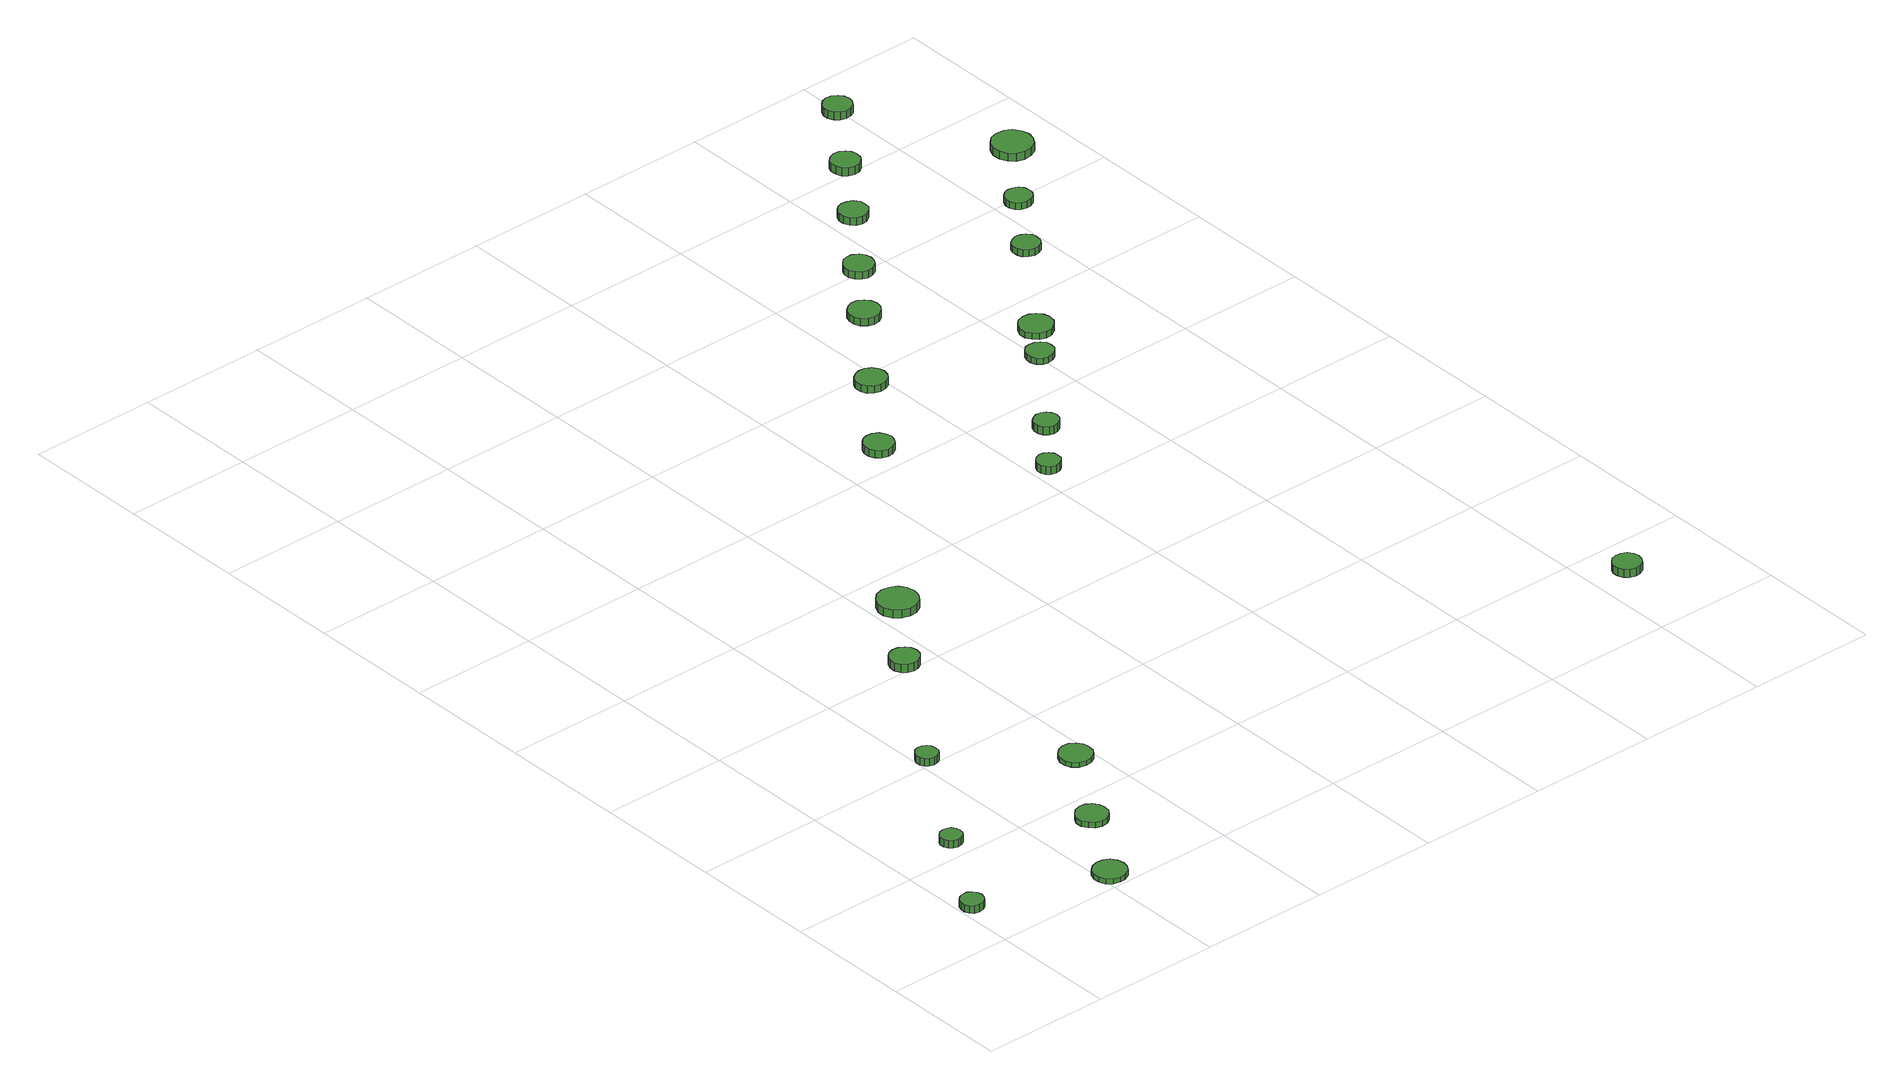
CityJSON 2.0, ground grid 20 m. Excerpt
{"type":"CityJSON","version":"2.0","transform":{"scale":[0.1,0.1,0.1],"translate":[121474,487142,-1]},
"CityObjects":{
"tree1":{"type":"SolitaryVegetationObject","attributes":{"function":"something"},"geometry":[{"type":"MultiSurface","lod":"1","boundaries":[[[0,1,2,3,4,5,6,7,8,9,10,11,12,13,14]],[[15,16,17,18,19,20,21,22,23,24,25,26,27,28,29]],[[0,29,28,1]],[[1,28,27,2]],[[2,27,26,3]],[[3,26,25,4]],[[4,25,24,5]],[[5,24,23,6]],[[6,23,22,7]],[[7,22,21,8]],[[8,21,20,9]],[[9,20,19,10]],[[10,19,18,11]],[[11,18,17,12]],[[12,17,16,13]],[[13,16,15,14]],[[14,15,29,0]]]}]},
"tree2":{"type":"SolitaryVegetationObject","attributes":{"function":"something"},"geometry":[{"type":"MultiSurface","lod":"1","boundaries":[[[30,31,32,33,34,35,36,37,38,39,40,41,42,43,44]],[[45,46,47,48,49,50,51,52,53,54,55,56,57,58,59]],[[30,59,58,31]],[[31,58,57,32]],[[32,57,56,33]],[[33,56,55,34]],[[34,55,54,35]],[[35,54,53,36]],[[36,53,52,37]],[[37,52,51,38]],[[38,51,50,39]],[[39,50,49,40]],[[40,49,48,41]],[[41,48,47,42]],[[42,47,46,43]],[[43,46,45,44]],[[44,45,59,30]]]}]},
"tree3":{"type":"SolitaryVegetationObject","attributes":{"function":"something"},"geometry":[{"type":"MultiSurface","lod":"1","boundaries":[[[60,61,62,63,64,65,66,67,68,69,70,71,72,73,74]],[[75,76,77,78,79,80,81,82,83,84,85,86,87,88,89]],[[60,89,88,61]],[[61,88,87,62]],[[62,87,86,63]],[[63,86,85,64]],[[64,85,84,65]],[[65,84,83,66]],[[66,83,82,67]],[[67,82,81,68]],[[68,81,80,69]],[[69,80,79,70]],[[70,79,78,71]],[[71,78,77,72]],[[72,77,76,73]],[[73,76,75,74]],[[74,75,89,60]]]}]},
"tree4":{"type":"SolitaryVegetationObject","attributes":{"function":"something"},"geometry":[{"type":"MultiSurface","lod":"1","boundaries":[[[90,91,92,93,94,95,96,97,98,99,100,101,102,103,104]],[[105,106,107,108,109,110,111,112,113,114,115,116,117,118,119]],[[90,119,118,91]],[[91,118,117,92]],[[92,117,116,93]],[[93,116,115,94]],[[94,115,114,95]],[[95,114,113,96]],[[96,113,112,97]],[[97,112,111,98]],[[98,111,110,99]],[[99,110,109,100]],[[100,109,108,101]],[[101,108,107,102]],[[102,107,106,103]],[[103,106,105,104]],[[104,105,119,90]]]}]},
"tree5":{"type":"SolitaryVegetationObject","attributes":{"function":"something"},"geometry":[{"type":"MultiSurface","lod":"1","boundaries":[[[120,121,122,123,124,125,126,127,128,129,130,131,132,133,134]],[[135,136,137,138,139,140,141,142,143,144,145,146,147,148,149]],[[120,149,148,121]],[[121,148,147,122]],[[122,147,146,123]],[[123,146,145,124]],[[124,145,144,125]],[[125,144,143,126]],[[126,143,142,127]],[[127,142,141,128]],[[128,141,140,129]],[[129,140,139,130]],[[130,139,138,131]],[[131,138,137,132]],[[132,137,136,133]],[[133,136,135,134]],[[134,135,149,120]]]}]},
"tree6":{"type":"SolitaryVegetationObject","attributes":{"function":"something"},"geometry":[{"type":"MultiSurface","lod":"1","boundaries":[[[150,151,152,153,154,155,156,157,158,159,160,161,162,163,164]],[[165,166,167,168,169,170,171,172,173,174,175,176,177,178,179]],[[150,179,178,151]],[[151,178,177,152]],[[152,177,176,153]],[[153,176,175,154]],[[154,175,174,155]],[[155,174,173,156]],[[156,173,172,157]],[[157,172,171,158]],[[158,171,170,159]],[[159,170,169,160]],[[160,169,168,161]],[[161,168,167,162]],[[162,167,166,163]],[[163,166,165,164]],[[164,165,179,150]]]}]},
"tree7":{"type":"SolitaryVegetationObject","attributes":{"function":"something"},"geometry":[{"type":"MultiSurface","lod":"1","boundaries":[[[180,181,182,183,184,185,186,187,188,189,190,191,192,193,194]],[[195,196,197,198,199,200,201,202,203,204,205,206,207,208,209]],[[180,209,208,181]],[[181,208,207,182]],[[182,207,206,183]],[[183,206,205,184]],[[184,205,204,185]],[[185,204,203,186]],[[186,203,202,187]],[[187,202,201,188]],[[188,201,200,189]],[[189,200,199,190]],[[190,199,198,191]],[[191,198,197,192]],[[192,197,196,193]],[[193,196,195,194]],[[194,195,209,180]]]}]},
"tree8":{"type":"SolitaryVegetationObject","attributes":{"function":"something"},"geometry":[{"type":"MultiSurface","lod":"1","boundaries":[[[210,211,212,213,214,215,216,217,218,219,220,221,222,223,224]],[[225,226,227,228,229,230,231,232,233,234,235,236,237,238,239]],[[210,239,238,211]],[[211,238,237,212]],[[212,237,236,213]],[[213,236,235,214]],[[214,235,234,215]],[[215,234,233,216]],[[216,233,232,217]],[[217,232,231,218]],[[218,231,230,219]],[[219,230,229,220]],[[220,229,228,221]],[[221,228,227,222]],[[222,227,226,223]],[[223,226,225,224]],[[224,225,239,210]]]}]},
"tree9":{"type":"SolitaryVegetationObject","attributes":{"function":"something"},"geometry":[{"type":"MultiSurface","lod":"1","boundaries":[[[240,241,242,243,244,245,246,247,248,249,250,251,252,253,254]],[[255,256,257,258,259,260,261,262,263,264,265,266,267,268,269]],[[240,269,268,241]],[[241,268,267,242]],[[242,267,266,243]],[[243,266,265,244]],[[244,265,264,245]],[[245,264,263,246]],[[246,263,262,247]],[[247,262,261,248]],[[248,261,260,249]],[[249,260,259,250]],[[250,259,258,251]],[[251,258,257,252]],[[252,257,256,253]],[[253,256,255,254]],[[254,255,269,240]]]}]},
"tree10":{"type":"SolitaryVegetationObject","attributes":{"function":"something"},"geometry":[{"type":"MultiSurface","lod":"1","boundaries":[[[270,271,272,273,274,275,276,277,278,279,280,281,282,283,284]],[[285,286,287,288,289,290,291,292,293,294,295,296,297,298,299]],[[270,299,298,271]],[[271,298,297,272]],[[272,297,296,273]],[[273,296,295,274]],[[274,295,294,275]],[[275,294,293,276]],[[276,293,292,277]],[[277,292,291,278]],[[278,291,290,279]],[[279,290,289,280]],[[280,289,288,281]],[[281,288,287,282]],[[282,287,286,283]],[[283,286,285,284]],[[284,285,299,270]]]}]},
"tree11":{"type":"SolitaryVegetationObject","attributes":{"function":"something"},"geometry":[{"type":"MultiSurface","lod":"1","boundaries":[[[300,301,302,303,304,305,306,307,308,309,310,311,312,313,314]],[[315,316,317,318,319,320,321,322,323,324,325,326,327,328,329]],[[300,329,328,301]],[[301,328,327,302]],[[302,327,326,303]],[[303,326,325,304]],[[304,325,324,305]],[[305,324,323,306]],[[306,323,322,307]],[[307,322,321,308]],[[308,321,320,309]],[[309,320,319,310]],[[310,319,318,311]],[[311,318,317,312]],[[312,317,316,313]],[[313,316,315,314]],[[314,315,329,300]]]}]},
"tree12":{"type":"SolitaryVegetationObject","attributes":{"function":"something"},"geometry":[{"type":"MultiSurface","lod":"1","boundaries":[[[330,331,332,333,334,335,336,337,338,339,340,341,342,343,344]],[[345,346,347,348,349,350,351,352,353,354,355,356,357,358,359]],[[330,359,358,331]],[[331,358,357,332]],[[332,357,356,333]],[[333,356,355,334]],[[334,355,354,335]],[[335,354,353,336]],[[336,353,352,337]],[[337,352,351,338]],[[338,351,350,339]],[[339,350,349,340]],[[340,349,348,341]],[[341,348,347,342]],[[342,347,346,343]],[[343,346,345,344]],[[344,345,359,330]]]}]},
"tree13":{"type":"SolitaryVegetationObject","attributes":{"function":"something"},"geometry":[{"type":"MultiSurface","lod":"1","boundaries":[[[360,361,362,363,364,365,366,367,368,369,370,371,372,373,374]],[[375,376,377,378,379,380,381,382,383,384,385,386,387,388,389]],[[360,389,388,361]],[[361,388,387,362]],[[362,387,386,363]],[[363,386,385,364]],[[364,385,384,365]],[[365,384,383,366]],[[366,383,382,367]],[[367,382,381,368]],[[368,381,380,369]],[[369,380,379,370]],[[370,379,378,371]],[[371,378,377,372]],[[372,377,376,373]],[[373,376,375,374]],[[374,375,389,360]]]}]},
"tree14":{"type":"SolitaryVegetationObject","attributes":{"function":"something"},"geometry":[{"type":"MultiSurface","lod":"1","boundaries":[[[390,391,392,393,394,395,396,397,398,399,400,401,402,403,404]],[[405,406,407,408,409,410,411,412,413,414,415,416,417,418,419]],[[390,419,418,391]],[[391,418,417,392]],[[392,417,416,393]],[[393,416,415,394]],[[394,415,414,395]],[[395,414,413,396]],[[396,413,412,397]],[[397,412,411,398]],[[398,411,410,399]],[[399,410,409,400]],[[400,409,408,401]],[[401,408,407,402]],[[402,407,406,403]],[[403,406,405,404]],[[404,405,419,390]]]}]},
"tree15":{"type":"SolitaryVegetationObject","attributes":{"function":"something"},"geometry":[{"type":"MultiSurface","lod":"1","boundaries":[[[420,421,422,423,424,425,426,427,428,429,430,431,432,433,434]],[[435,436,437,438,439,440,441,442,443,444,445,446,447,448,449]],[[420,449,448,421]],[[421,448,447,422]],[[422,447,446,423]],[[423,446,445,424]],[[424,445,444,425]],[[425,444,443,426]],[[426,443,442,427]],[[427,442,441,428]],[[428,441,440,429]],[[429,440,439,430]],[[430,439,438,431]],[[431,438,437,432]],[[432,437,436,433]],[[433,436,435,434]],[[434,435,449,420]]]}]},
"tree16":{"type":"SolitaryVegetationObject","attributes":{"function":"something"},"geometry":[{"type":"MultiSurface","lod":"1","boundaries":[[[450,451,452,453,454,455,456,457,458,459,460,461,462,463,464]],[[465,466,467,468,469,470,471,472,473,474,475,476,477,478,479]],[[450,479,478,451]],[[451,478,477,452]],[[452,477,476,453]],[[453,476,475,454]],[[454,475,474,455]],[[455,474,473,456]],[[456,473,472,457]],[[457,472,471,458]],[[458,471,470,459]],[[459,470,469,460]],[[460,469,468,461]],[[461,468,467,462]],[[462,467,466,463]],[[463,466,465,464]],[[464,465,479,450]]]}]},
"tree17":{"type":"SolitaryVegetationObject","attributes":{"function":"something"},"geometry":[{"type":"MultiSurface","lod":"1","boundaries":[[[480,481,482,483,484,485,486,487,488,489,490,491,492,493,494]],[[495,496,497,498,499,500,501,502,503,504,505,506,507,508,509]],[[480,509,508,481]],[[481,508,507,482]],[[482,507,506,483]],[[483,506,505,484]],[[484,505,504,485]],[[485,504,503,486]],[[486,503,502,487]],[[487,502,501,488]],[[488,501,500,489]],[[489,500,499,490]],[[490,499,498,491]],[[491,498,497,492]],[[492,497,496,493]],[[493,496,495,494]],[[494,495,509,480]]]}]},
"tree18":{"type":"SolitaryVegetationObject","attributes":{"function":"something"},"geometry":[{"type":"MultiSurface","lod":"1","boundaries":[[[510,511,512,513,514,515,516,517,518,519,520,521,522,523,524]],[[525,526,527,528,529,530,531,532,533,534,535,536,537,538,539]],[[510,539,538,511]],[[511,538,537,512]],[[512,537,536,513]],[[513,536,535,514]],[[514,535,534,515]],[[515,534,533,516]],[[516,533,532,517]],[[517,532,531,518]],[[518,531,530,519]],[[519,530,529,520]],[[520,529,528,521]],[[521,528,527,522]],[[522,527,526,523]],[[523,526,525,524]],[[524,525,539,510]]]}]},
"tree19":{"type":"SolitaryVegetationObject","attributes":{"function":"something"},"geometry":[{"type":"MultiSurface","lod":"1","boundaries":[[[540,541,542,543,544,545,546,547,548,549,550,551,552,553,554]],[[555,556,557,558,559,560,561,562,563,564,565,566,567,568,569]],[[540,569,568,541]],[[541,568,567,542]],[[542,567,566,543]],[[543,566,565,544]],[[544,565,564,545]],[[545,564,563,546]],[[546,563,562,547]],[[547,562,561,548]],[[548,561,560,549]],[[549,560,559,550]],[[550,559,558,551]],[[551,558,557,552]],[[552,557,556,553]],[[553,556,555,554]],[[554,555,569,540]]]}]},
"tree20":{"type":"SolitaryVegetationObject","attributes":{"function":"something"},"geometry":[{"type":"MultiSurface","lod":"1","boundaries":[[[570,571,572,573,574,575,576,577,578,579,580,581,582,583,584]],[[585,586,587,588,589,590,591,592,593,594,595,596,597,598,599]],[[570,599,598,571]],[[571,598,597,572]],[[572,597,596,573]],[[573,596,595,574]],[[574,595,594,575]],[[575,594,593,576]],[[576,593,592,577]],[[577,592,591,578]],[[578,591,590,579]],[[579,590,589,580]],[[580,589,588,581]],[[581,588,587,582]],[[582,587,586,583]],[[583,586,585,584]],[[584,585,599,570]]]}]},
"tree21":{"type":"SolitaryVegetationObject","attributes":{"function":"something"},"geometry":[{"type":"MultiSurface","lod":"1","boundaries":[[[600,601,602,603,604,605,606,607,608,609,610,611,612,613,614]],[[615,616,617,618,619,620,621,622,623,624,625,626,627,628,629]],[[600,629,628,601]],[[601,628,627,602]],[[602,627,626,603]],[[603,626,625,604]],[[604,625,624,605]],[[605,624,623,606]],[[606,623,622,607]],[[607,622,621,608]],[[608,621,620,609]],[[609,620,619,610]],[[610,619,618,611]],[[611,618,617,612]],[[612,617,616,613]],[[613,616,615,614]],[[614,615,629,600]]]}]},
"tree22":{"type":"SolitaryVegetationObject","attributes":{"function":"something"},"geometry":[{"type":"MultiSurface","lod":"1","boundaries":[[[630,631,632,633,634,635,636,637,638,639,640,641,642,643,644]],[[645,646,647,648,649,650,651,652,653,654,655,656,657,658,659]],[[630,659,658,631]],[[631,658,657,632]],[[632,657,656,633]],[[633,656,655,634]],[[634,655,654,635]],[[635,654,653,636]],[[636,653,652,637]],[[637,652,651,638]],[[638,651,650,639]],[[639,650,649,640]],[[640,649,648,641]],[[641,648,647,642]],[[642,647,646,643]],[[643,646,645,644]],[[644,645,659,630]]]}]},
"tree23":{"type":"SolitaryVegetationObject","attributes":{"function":"something"},"geometry":[{"type":"MultiSurface","lod":"1","boundaries":[[[660,661,662,663,664,665,666,667,668,669,670,671,672,673,674]],[[675,676,677,678,679,680,681,682,683,684,685,686,687,688,689]],[[660,689,688,661]],[[661,688,687,662]],[[662,687,686,663]],[[663,686,685,664]],[[664,685,684,665]],[[665,684,683,666]],[[666,683,682,667]],[[667,682,681,668]],[[668,681,680,669]],[[669,680,679,670]],[[670,679,678,671]],[[671,678,677,672]],[[672,677,676,673]],[[673,676,675,674]],[[674,675,689,660]]]}]}
},
"vertices":[
[39,94,18],[37,101,18],[33,107,18],[27,111,18],[19,111,18],[12,109,18],[7,104,18],[4,97,18],[4,90,18],[7,83,18],[12,78,18],[19,76,18],[27,77,18],[33,80,18],[37,86,18],[37,86,6],[33,80,6],[27,77,6],[19,76,6],[12,78,6],[7,83,6],[4,90,6],[4,97,6],[7,104,6],[12,109,6],[19,111,6],[27,111,6],[33,107,6],[37,101,6],[39,94,6],
[123,236,18],[122,242,18],[118,248,18],[112,251,18],[105,252,18],[98,250,18],[93,245,18],[90,239,18],[90,232,18],[93,226,18],[98,221,18],[105,219,18],[112,220,18],[118,223,18],[122,229,18],[122,229,6],[118,223,6],[112,220,6],[105,219,6],[98,221,6],[93,226,6],[90,232,6],[90,239,6],[93,245,6],[98,250,6],[105,252,6],[112,251,6],[118,248,6],[122,242,6],[123,236,6],
[243,30,14],[241,40,14],[235,49,14],[225,54,14],[215,55,14],[205,52,14],[197,45,14],[193,35,14],[193,25,14],[197,15,14],[205,8,14],[215,5,14],[225,6,14],[235,11,14],[241,20,14],[241,20,6],[235,11,6],[225,6,6],[215,5,6],[205,8,6],[197,15,6],[193,25,6],[193,35,6],[197,45,6],[205,52,6],[215,55,6],[225,54,6],[235,49,6],[241,40,6],[243,30,6],
[315,152,15],[313,162,15],[307,170,15],[299,175,15],[289,176,15],[279,173,15],[272,166,15],[267,157,15],[267,147,15],[272,138,15],[279,131,15],[289,128,15],[299,129,15],[307,134,15],[313,142,15],[313,142,6],[307,134,6],[299,129,6],[289,128,6],[279,131,6],[272,138,6],[267,147,6],[267,157,6],[272,166,6],[279,173,6],[289,176,6],[299,175,6],[307,170,6],[313,162,6],[315,152,6],
[234,414,18],[233,421,18],[229,427,18],[223,430,18],[216,431,18],[209,429,18],[204,424,18],[201,417,18],[201,410,18],[204,404,18],[209,399,18],[216,397,18],[223,398,18],[229,401,18],[233,407,18],[233,407,6],[229,401,6],[223,398,6],[216,397,6],[209,399,6],[204,404,6],[201,410,6],[201,417,6],[204,424,6],[209,429,6],[216,431,6],[223,430,6],[229,427,6],[233,421,6],[234,414,6],
[400,283,14],[398,293,14],[392,301,14],[383,307,14],[373,308,14],[363,304,14],[355,297,14],[351,288,14],[351,277,14],[355,268,14],[363,261,14],[373,258,14],[383,259,14],[392,264,14],[398,272,14],[398,272,6],[392,264,6],[383,259,6],[373,258,6],[363,261,6],[355,268,6],[351,277,6],[351,288,6],[355,297,6],[363,304,6],[373,308,6],[383,307,6],[392,301,6],[398,293,6],[400,283,6],
[375,616,20],[373,625,20],[367,632,20],[359,637,20],[350,638,20],[341,635,20],[334,629,20],[330,620,20],[330,611,20],[334,602,20],[341,596,20],[350,593,20],[359,594,20],[367,599,20],[373,606,20],[373,606,7],[367,599,7],[359,594,7],[350,593,7],[341,596,7],[334,602,7],[330,611,7],[330,620,7],[334,629,7],[341,635,7],[350,638,7],[359,637,7],[367,632,7],[373,625,7],[375,616,7],
[466,725,25],[463,738,25],[456,748,25],[445,754,25],[432,756,25],[420,752,25],[411,743,25],[405,731,25],[405,719,25],[411,707,25],[420,699,25],[432,695,25],[445,696,25],[456,702,25],[463,713,25],[463,713,12],[456,702,12],[445,696,12],[432,695,12],[420,699,12],[411,707,12],[405,719,12],[405,731,12],[411,743,12],[420,752,12],[432,756,12],[445,754,12],[456,748,12],[463,738,12],[466,725,12],
[702,1045,21],[700,1054,21],[695,1062,21],[686,1067,21],[677,1068,21],[668,1065,21],[661,1058,21],[657,1050,21],[657,1040,21],[661,1032,21],[668,1025,21],[677,1022,21],[686,1023,21],[695,1028,21],[700,1036,21],[700,1036,9],[695,1028,9],[686,1023,9],[677,1022,9],[668,1025,9],[661,1032,9],[657,1040,9],[657,1050,9],[661,1058,9],[668,1065,9],[677,1068,9],[686,1067,9],[695,1062,9],[700,1054,9],[702,1045,9],
[840,853,25],[839,860,25],[834,866,25],[828,870,25],[821,871,25],[813,868,25],[808,863,25],[805,856,25],[805,849,25],[808,842,25],[813,837,25],[821,835,25],[828,836,25],[834,839,25],[839,845,25],[839,845,12],[834,839,12],[828,836,12],[821,835,12],[813,837,12],[808,842,12],[805,849,12],[805,856,12],[808,863,12],[813,868,12],[821,871,12],[828,870,12],[834,866,12],[839,860,12],[840,853,12],
[806,1179,18],[804,1189,18],[798,1196,18],[790,1201,18],[780,1202,18],[771,1199,18],[763,1193,18],[759,1184,18],[759,1174,18],[763,1165,18],[771,1159,18],[780,1156,18],[790,1157,18],[798,1161,18],[804,1169,18],[804,1169,6],[798,1161,6],[790,1157,6],[780,1156,6],[771,1159,6],[763,1165,6],[759,1174,6],[759,1184,6],[763,1193,6],[771,1199,6],[780,1202,6],[790,1201,6],[798,1196,6],[804,1189,6],[806,1179,6],
[912,938,19],[910,946,19],[905,952,19],[898,956,19],[890,957,19],[883,954,19],[877,949,19],[874,942,19],[874,934,19],[877,927,19],[883,921,19],[890,919,19],[898,920,19],[905,924,19],[910,930,19],[910,930,6],[905,924,6],[898,920,6],[890,919,6],[883,921,6],[877,927,6],[874,934,6],[874,942,6],[877,949,6],[883,954,6],[890,957,6],[898,956,6],[905,952,6],[910,946,6],[912,938,6],
[911,1314,18],[909,1324,18],[903,1332,18],[895,1337,18],[885,1338,18],[876,1335,18],[868,1328,18],[864,1319,18],[864,1309,18],[868,1300,18],[876,1293,18],[885,1290,18],[895,1291,18],[903,1296,18],[909,1304,18],[909,1304,6],[903,1296,6],[895,1291,6],[885,1290,6],[876,1293,6],[868,1300,6],[864,1309,6],[864,1319,6],[868,1328,6],[876,1335,6],[885,1338,6],[895,1337,6],[903,1332,6],[909,1324,6],[911,1314,6],
[1278,137,24],[1276,145,24],[1271,153,24],[1263,157,24],[1254,158,24],[1245,155,24],[1239,149,24],[1235,141,24],[1235,132,24],[1239,124,24],[1245,118,24],[1254,115,24],[1263,116,24],[1271,120,24],[1276,128,24],[1276,128,11],[1271,120,11],[1263,116,11],[1254,115,11],[1245,118,11],[1239,124,11],[1235,132,11],[1235,141,11],[1239,149,11],[1245,155,11],[1254,158,11],[1263,157,11],[1271,153,11],[1276,145,11],[1278,137,11],
[1025,1080,16],[1024,1088,16],[1018,1095,16],[1011,1099,16],[1002,1100,16],[994,1098,16],[987,1092,16],[984,1084,16],[984,1075,16],[987,1067,16],[994,1061,16],[1002,1059,16],[1011,1060,16],[1018,1064,16],[1024,1071,16],[1024,1071,6],[1018,1064,6],[1011,1060,6],[1002,1059,6],[994,1061,6],[987,1067,6],[984,1075,6],[984,1084,6],[987,1092,6],[994,1098,6],[1002,1100,6],[1011,1099,6],[1018,1095,6],[1024,1088,6],[1025,1080,6],
[981,1407,18],[979,1416,18],[974,1424,18],[965,1429,18],[956,1430,18],[947,1427,18],[940,1420,18],[936,1412,18],[936,1402,18],[940,1394,18],[947,1387,18],[956,1384,18],[965,1385,18],[974,1390,18],[979,1398,18],[979,1398,6],[974,1390,6],[965,1385,6],[956,1384,6],[947,1387,6],[940,1394,6],[936,1402,6],[936,1412,6],[940,1420,6],[947,1427,6],[956,1430,6],[965,1429,6],[974,1424,6],[979,1416,6],[981,1407,6],
[1070,1134,16],[1068,1144,16],[1061,1153,16],[1052,1158,16],[1042,1159,16],[1031,1156,16],[1024,1149,16],[1019,1139,16],[1019,1128,16],[1024,1119,16],[1031,1112,16],[1042,1108,16],[1052,1109,16],[1061,1115,16],[1068,1123,16],[1068,1123,6],[1061,1115,6],[1052,1109,6],[1042,1108,6],[1031,1112,6],[1024,1119,6],[1019,1128,6],[1019,1139,6],[1024,1149,6],[1031,1156,6],[1042,1159,6],[1052,1158,6],[1061,1153,6],[1068,1144,6],[1070,1134,6],
[1063,1514,18],[1062,1523,18],[1056,1531,18],[1048,1535,18],[1039,1536,18],[1030,1533,18],[1024,1527,18],[1020,1519,18],[1020,1510,18],[1024,1501,18],[1030,1495,18],[1039,1492,18],[1048,1493,18],[1056,1498,18],[1062,1505,18],[1062,1505,6],[1056,1498,6],[1048,1493,6],[1039,1492,6],[1030,1495,6],[1024,1501,6],[1020,1510,6],[1020,1519,6],[1024,1527,6],[1030,1533,6],[1039,1536,6],[1048,1535,6],[1056,1531,6],[1062,1523,6],[1063,1514,6],
[1188,1297,17],[1187,1305,17],[1182,1312,17],[1174,1316,17],[1166,1317,17],[1158,1314,17],[1151,1309,17],[1148,1301,17],[1148,1292,17],[1151,1284,17],[1158,1279,17],[1166,1276,17],[1174,1277,17],[1182,1281,17],[1187,1288,17],[1187,1288,6],[1182,1281,6],[1174,1277,6],[1166,1276,6],[1158,1279,6],[1151,1284,6],[1148,1292,6],[1148,1301,6],[1151,1309,6],[1158,1314,6],[1166,1317,6],[1174,1316,6],[1182,1312,6],[1187,1305,6],[1188,1297,6],
[1137,1615,19],[1135,1624,19],[1130,1631,19],[1122,1636,19],[1113,1637,19],[1104,1634,19],[1097,1628,19],[1094,1620,19],[1094,1611,19],[1097,1602,19],[1104,1596,19],[1113,1593,19],[1122,1594,19],[1130,1599,19],[1135,1606,19],[1135,1606,6],[1130,1599,6],[1122,1594,6],[1113,1593,6],[1104,1596,6],[1097,1602,6],[1094,1611,6],[1094,1620,6],[1097,1628,6],[1104,1634,6],[1113,1637,6],[1122,1636,6],[1130,1631,6],[1135,1624,6],[1137,1615,6],
[1258,1393,17],[1257,1401,17],[1252,1408,17],[1244,1412,17],[1236,1413,17],[1228,1410,17],[1222,1405,17],[1218,1397,17],[1218,1389,17],[1222,1381,17],[1228,1375,17],[1236,1373,17],[1244,1374,17],[1252,1378,17],[1257,1385,17],[1257,1385,6],[1252,1378,6],[1244,1374,6],[1236,1373,6],[1228,1375,6],[1222,1381,6],[1218,1389,6],[1218,1397,6],[1222,1405,6],[1228,1410,6],[1236,1413,6],[1244,1412,6],[1252,1408,6],[1257,1401,6],[1258,1393,6],
[1215,1721,25],[1213,1730,25],[1208,1737,25],[1200,1742,25],[1191,1743,25],[1182,1740,25],[1176,1734,25],[1172,1726,25],[1172,1717,25],[1176,1709,25],[1182,1703,25],[1191,1700,25],[1200,1701,25],[1208,1705,25],[1213,1713,25],[1213,1713,12],[1208,1705,12],[1200,1701,12],[1191,1700,12],[1182,1703,12],[1176,1709,12],[1172,1717,12],[1172,1726,12],[1176,1734,12],[1182,1740,12],[1191,1743,12],[1200,1742,12],[1208,1737,12],[1213,1730,12],[1215,1721,12],
[1349,1498,19],[1346,1510,19],[1339,1521,19],[1328,1527,19],[1315,1528,19],[1303,1525,19],[1294,1516,19],[1289,1504,19],[1289,1492,19],[1294,1480,19],[1303,1472,19],[1315,1468,19],[1328,1469,19],[1339,1475,19],[1346,1486,19],[1346,1486,6],[1339,1475,6],[1328,1469,6],[1315,1468,6],[1303,1472,6],[1294,1480,6],[1289,1492,6],[1289,1504,6],[1294,1516,6],[1303,1525,6],[1315,1528,6],[1328,1527,6],[1339,1521,6],[1346,1510,6],[1349,1498,6]
]}
